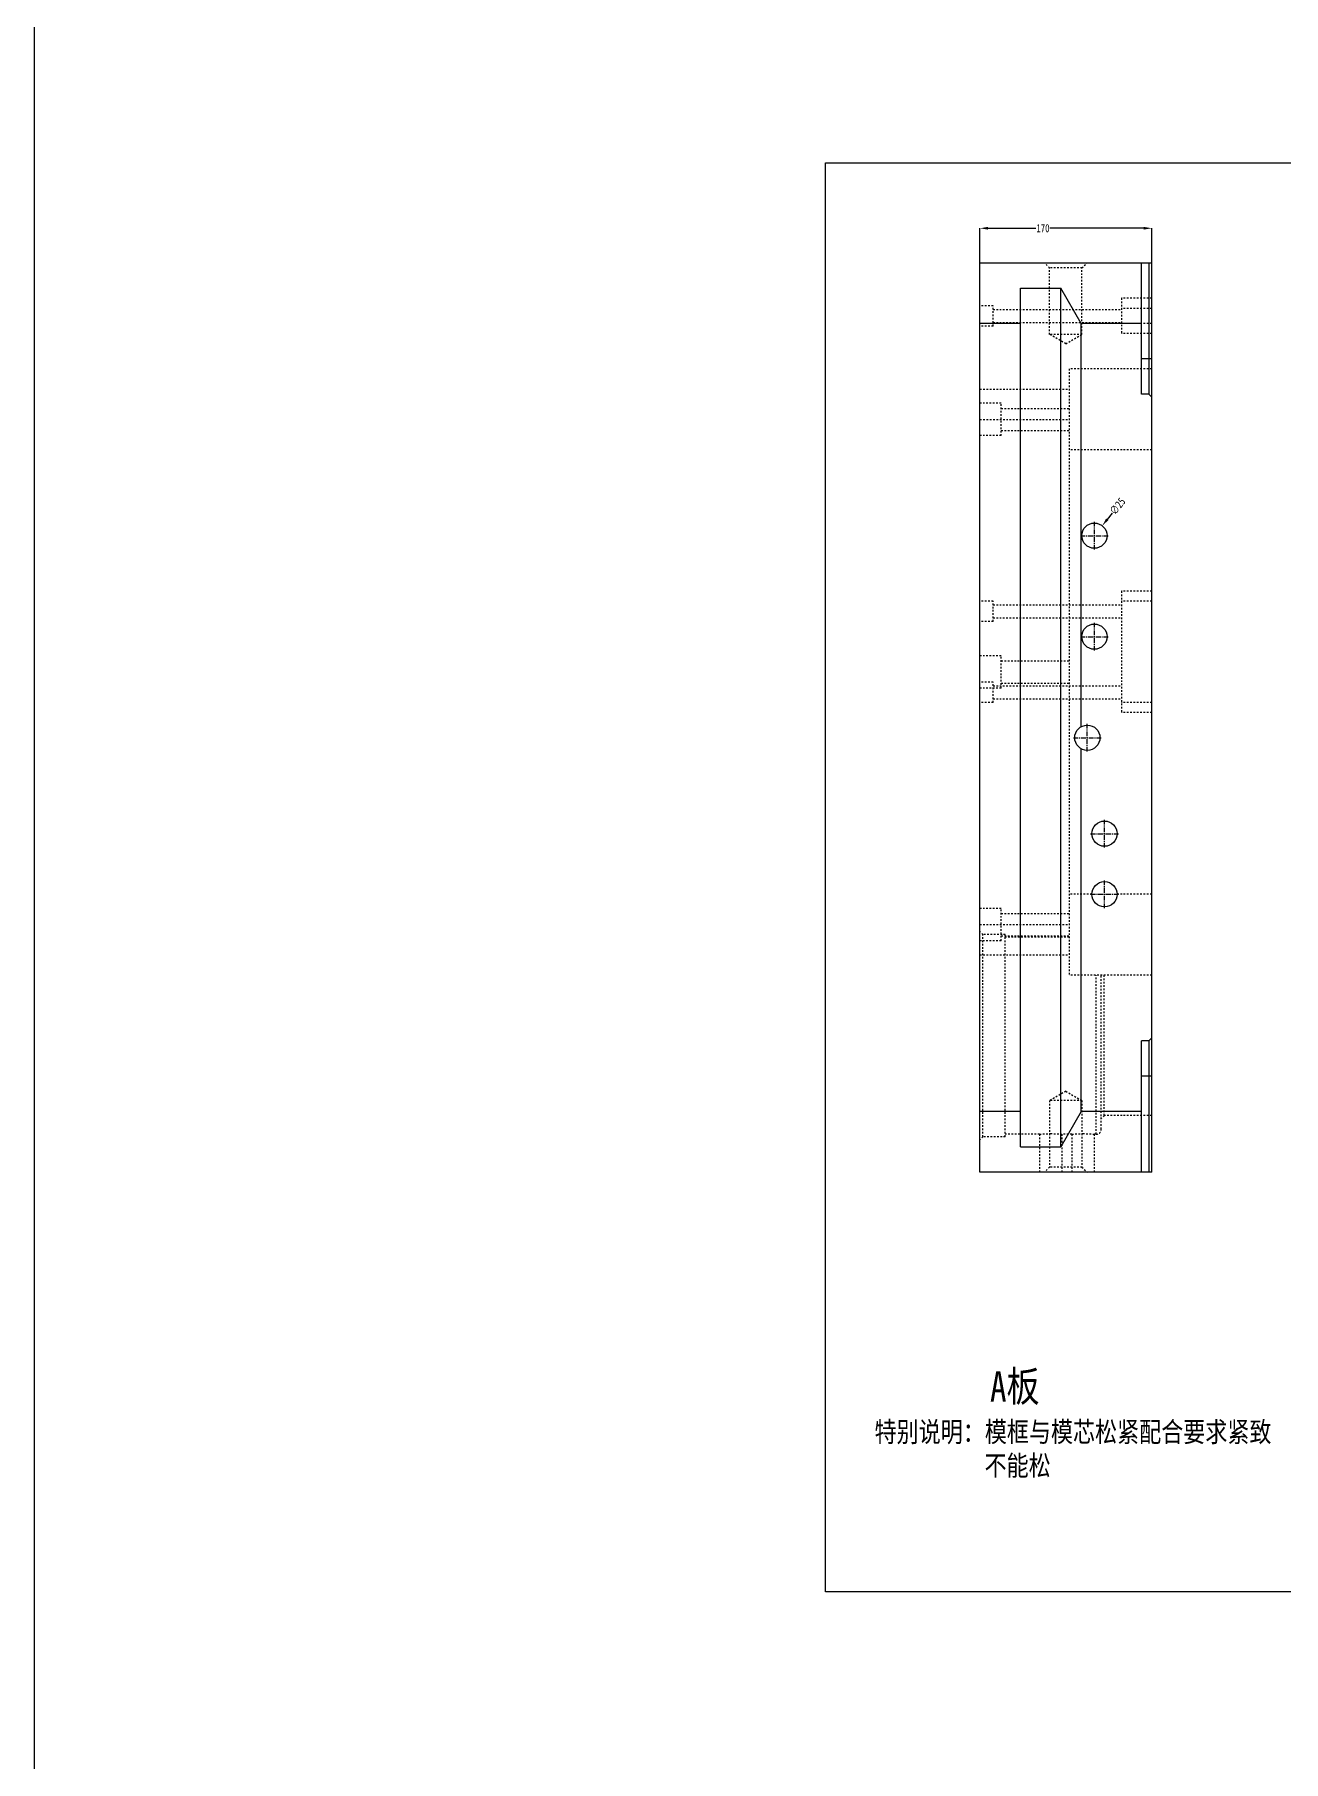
# Model space of a CAD drawing. Header units: millimetres. Extents: x -1265 to 1982, y -12197 to 1934.
# Drawn here: x -1265 to -29, y -8746 to -7036 of the extents above; entities that cross this region are included whole.
import ezdxf

# ---------------------------------------------------------------- set-up
doc = ezdxf.new("R2010")
doc.units = ezdxf.units.MM
doc.header["$LTSCALE"] = 16.335
doc.header["$PDMODE"] = 3
doc.header["$PDSIZE"] = 0.3125
doc.linetypes.add('CENTER', pattern=[0.6, 0.375, -0.075, 0.075, -0.075])
doc.linetypes.add('HIDDEN', pattern=[0.2, 0.1, -0.1])
doc.layers.get('0').update_dxf_attribs({"linetype": 'CONTINUOUS'})
doc.layers.get('Defpoints').update_dxf_attribs({"linetype": 'CONTINUOUS'})
doc.layers.add('DEFAULT_2', color=8, linetype='HIDDEN')
doc.styles.get("Standard").update_dxf_attribs({"font": 'txt', "width": 0.8})
doc.dimstyles.new('11', dxfattribs={"dimtxt": 8, "dimasz": 8, "dimexe": 0, "dimexo": 0, "dimgap": 0, "dimtad": 0, "dimdsep": 46, "dimtxsty": 'Standard', "dimcen": 0, "dimclrd": 4, "dimclre": 4, "dimclrt": 6, "dimazin": 0, "dimtp": 0.01, "dimtm": 0.01, "dimtfac": 1, "dimtofl": 0, "dimtmove": 0, "dimatfit": 3, "dimfxl": 0, "dimtolj": 1, "dimarcsym": 0})

# ---------------------------------------------------------------- blocks, each defined once
blk = doc.blocks.new('*D1052')
at = {"color": 4, "lineweight": -2}
for p, q in [((-329.3, -7262.3), (-329.3, -7228)), ((-321.3, -7228), (-274, -7228)), ((-167.3, -7228), (-260.1, -7228)), ((-159.3, -7262.3), (-159.3, -7228))]:
    blk.add_line(p, q, dxfattribs=at)
at = {"color": 4}
for points in [[(-321.3, -7226.6), (-321.3, -7229.3), (-329.3, -7228)], [(-167.3, -7226.6), (-167.3, -7229.3), (-159.3, -7228)]]:
    blk.add_solid(points, dxfattribs=at)
at = {"layer": 'Defpoints', "color": 0}
for p in [(-329.3, -7228), (-329.3, -7262.3), (-159.3, -7262.3)]:
    blk.add_point(p, dxfattribs=at)
at = {"color": 6, "insert": (-267, -7228), "char_height": 8, "attachment_point": 5}
blk.add_mtext('\\A1;170', dxfattribs=at)
blk = doc.blocks.new('*D1071')
at = {"color": 4, "lineweight": -2}
blk.add_line((-198.4, -7509.9), (-203.4, -7516.2), dxfattribs=at)
at = {"color": 4}
blk.add_solid([(-204.4, -7515.3), (-202.3, -7517), (-208.3, -7522.5)], dxfattribs=at)
at = {"layer": 'Defpoints', "color": 0}
for p in [(-208.3, -7522.5), (-223.8, -7542.1)]:
    blk.add_point(p, dxfattribs=at)
at = {"color": 6, "insert": (-193.2, -7503.2), "char_height": 8, "attachment_point": 5, "rotation": 51.8008}
blk.add_mtext('\\A1;∅25', dxfattribs=at)

msp = doc.modelspace()

# ---------------------------------------------------------------- linework, layer by layer
at = {"color": 7, "linetype": 'Continuous'}
for p, q in [((-329.338, -8162.284), (-329.338, -7262.284)), ((-329.338, -7262.284), (-159.338, -7262.284)), ((-169.338, -7392.284), (-169.338, -7262.284)), ((-162.338, -7262.284), (-162.338, -7392.284)), ((-159.338, -8162.284), (-159.338, -7262.284)), ((-289.338, -8137.284), (-289.338, -7287.284)), ((-289.338, -7287.284), (-249.338, -7287.284)), ((-249.338, -8137.284), (-249.338, -7287.284)), ((-229.131, -7322.284), (-249.338, -7287.284)), ((-289.338, -7322.284), (-329.338, -7322.284)), ((-229.131, -7721.35), (-229.131, -7322.284)), ((-169.338, -7322.284), (-229.131, -7322.284)), ((-159.338, -7357.284), (-169.338, -7357.284)), ((-162.338, -7392.284), (-169.338, -7392.284)), ((-159.338, -7395.284), (-162.338, -7392.284)), ((-229.131, -8102.284), (-229.131, -7743.219)), ((-162.338, -8032.284), (-169.338, -8032.284)), ((-169.338, -8162.284), (-169.338, -8032.284)), ((-162.338, -8032.284), (-159.338, -8029.284)), ((-162.338, -8032.284), (-162.338, -8162.284)), ((-159.338, -8067.284), (-169.338, -8067.284)), ((-289.338, -8102.284), (-329.338, -8102.284)), ((-229.131, -8102.284), (-249.338, -8137.284)), ((-169.338, -8102.284), (-229.131, -8102.284)), ((-289.338, -8137.284), (-249.338, -8137.284)), ((-159.338, -8162.284), (-329.338, -8162.284))]:
    msp.add_line(p, q, dxfattribs=at)
at = {"color": 1, "linetype": 'CENTER', "ltscale": 0.777472}
for p, q in [((-216.073, -7546.034), (-216.073, -7518.534)), ((-229.823, -7532.284), (-202.323, -7532.284)), ((-216.073, -7646.034), (-216.073, -7618.534)), ((-229.823, -7632.284), (-202.323, -7632.284)), ((-223.073, -7746.034), (-223.073, -7718.534)), ((-236.823, -7732.284), (-209.323, -7732.284)), ((-219.823, -7827.284), (-192.323, -7827.284)), ((-206.073, -7841.034), (-206.073, -7813.534)), ((-206.073, -7901.034), (-206.073, -7873.534)), ((-219.823, -7887.284), (-192.323, -7887.284))]:
    msp.add_line(p, q, dxfattribs=at)
for points in [[(-1264.956, 1933.526), (1981.912, 1933.526), (1981.912, -12196.608), (-1264.956, -12196.608)], [(-482.124, -7163.241), (929.213, -7163.241), (929.213, -8577.883), (-482.124, -8577.883)]]:
    msp.add_lwpolyline(points, close=True)
at = {"color": 7, "linetype": 'Continuous'}
for centre in [(-216.073, -7532.284), (-216.073, -7632.284), (-223.073, -7732.284), (-206.073, -7827.284), (-206.073, -7887.284)]:
    msp.add_circle(centre, 12.5, dxfattribs=at)
at = {"layer": 'DEFAULT_2', "color": 8, "linetype": 'HIDDEN'}
for p, q in [((-260.338, -7267.284), (-265.338, -7262.284)), ((-228.338, -7267.284), (-223.338, -7262.284)), ((-260.338, -7333.047), (-260.338, -7267.284)), ((-228.338, -7267.284), (-260.338, -7267.284)), ((-228.338, -7333.047), (-228.338, -7267.284)), ((-189.338, -7297.284), (-189.338, -7332.284)), ((-159.338, -7297.284), (-189.338, -7297.284)), ((-316.338, -7304.784), (-329.338, -7304.784)), ((-316.338, -7324.784), (-316.338, -7304.784)), ((-316.338, -7308.284), (-189.338, -7308.284)), ((-159.338, -7307.284), (-189.338, -7307.284)), ((-316.338, -7324.784), (-329.338, -7324.784)), ((-316.338, -7321.284), (-189.338, -7321.284)), ((-244.338, -7342.284), (-260.338, -7333.047)), ((-228.338, -7333.047), (-260.338, -7333.047)), ((-244.338, -7342.284), (-228.338, -7333.047)), ((-159.338, -7332.284), (-189.338, -7332.284)), ((-159.338, -7322.284), (-169.338, -7322.284)), ((-241.073, -7367.284), (-241.073, -7967.284)), ((-159.338, -7367.284), (-241.073, -7367.284)), ((-329.338, -7387.284), (-241.073, -7387.284)), ((-308.338, -7401.284), (-329.338, -7401.284)), ((-308.338, -7433.284), (-308.338, -7401.284)), ((-329.338, -7417.284), (-241.073, -7417.284)), ((-308.338, -7406.284), (-241.073, -7406.284)), ((-308.338, -7433.284), (-329.338, -7433.284)), ((-308.338, -7428.284), (-241.073, -7428.284)), ((-159.338, -7447.284), (-241.073, -7447.284)), ((-189.338, -7587.284), (-189.338, -7707.284)), ((-159.338, -7587.284), (-189.338, -7587.284)), ((-316.338, -7597.284), (-329.338, -7597.284)), ((-316.338, -7617.284), (-316.338, -7597.284)), ((-316.338, -7600.784), (-189.338, -7600.784)), ((-159.338, -7597.284), (-189.338, -7597.284)), ((-316.338, -7617.284), (-329.338, -7617.284)), ((-316.338, -7613.784), (-189.338, -7613.784)), ((-308.338, -7651.284), (-329.338, -7651.284)), ((-308.338, -7683.284), (-308.338, -7651.284)), ((-308.338, -7656.284), (-241.073, -7656.284)), ((-316.338, -7677.284), (-329.338, -7677.284)), ((-308.338, -7683.284), (-329.338, -7683.284)), ((-316.338, -7697.284), (-316.338, -7677.284)), ((-316.338, -7680.784), (-189.338, -7680.784)), ((-308.338, -7678.284), (-241.073, -7678.284)), ((-316.338, -7697.284), (-329.338, -7697.284)), ((-316.338, -7693.784), (-189.338, -7693.784)), ((-159.338, -7697.284), (-189.338, -7697.284)), ((-159.338, -7707.284), (-189.338, -7707.284)), ((-218.573, -7887.284), (-241.073, -7887.284)), ((-159.338, -7887.284), (-193.573, -7887.284)), ((-308.338, -7901.284), (-329.338, -7901.284)), ((-308.338, -7933.284), (-308.338, -7901.284)), ((-308.338, -7906.284), (-241.073, -7906.284)), ((-329.338, -7917.284), (-241.073, -7917.284)), ((-326.338, -7927.234), (-329.338, -7924.234)), ((-326.338, -8127.334), (-326.338, -7927.234)), ((-304.238, -7927.234), (-326.338, -7927.234)), ((-308.338, -7928.284), (-241.073, -7928.284)), ((-304.238, -8127.33), (-304.238, -7927.239)), ((-241.073, -7929.734), (-304.238, -7929.734)), ((-308.338, -7933.284), (-329.338, -7933.284)), ((-329.338, -7947.284), (-241.073, -7947.284)), ((-159.338, -7967.284), (-241.073, -7967.284)), ((-214.338, -8124.834), (-214.338, -7967.284)), ((-209.338, -8119.831), (-209.338, -7967.284)), ((-206.338, -8106.334), (-206.338, -7967.284)), ((-244.338, -8082.284), (-260.338, -8091.522)), ((-244.338, -8082.284), (-228.338, -8091.522)), ((-228.338, -8091.522), (-260.338, -8091.522)), ((-260.338, -8091.522), (-260.338, -8157.284)), ((-228.338, -8091.522), (-228.338, -8157.284)), ((-206.338, -8106.334), (-209.338, -8109.334)), ((-159.338, -8106.334), (-206.338, -8106.334)), ((-326.338, -8127.334), (-329.338, -8130.334)), ((-304.238, -8127.334), (-326.338, -8127.334)), ((-270.338, -8124.834), (-304.238, -8124.834)), ((-270.338, -8124.834), (-270.338, -8162.284)), ((-238.338, -8124.834), (-248.338, -8124.834)), ((-248.338, -8124.834), (-248.338, -8162.284)), ((-238.338, -8124.834), (-238.338, -8162.284)), ((-214.338, -8124.834), (-216.338, -8124.834)), ((-216.338, -8124.834), (-216.338, -8162.284)), ((-260.338, -8157.284), (-265.338, -8162.284)), ((-228.338, -8157.284), (-260.338, -8157.284)), ((-228.338, -8157.284), (-223.338, -8162.284))]:
    msp.add_line(p, q, dxfattribs=at)
msp.add_arc((-214.338, -8119.834), 5, 270, 0, dxfattribs=at)
for points, knots in [([(-270.338, -8124.834), (-270.342, -8124.833), (-270.303, -8124.834), (-270.284, -8124.826), (-270.206, -8124.82), (-270.073, -8124.804), (-269.828, -8124.779), (-269.468, -8124.74), (-269.007, -8124.693), (-268.454, -8124.639), (-267.813, -8124.581), (-266.803, -8124.497), (-265.373, -8124.395), (-263.495, -8124.295), (-261.458, -8124.228), (-260.053, -8124.212), (-259.338, -8124.212)], [0, 0, 0, 0, 0.00121927, 0.0048638, 0.01091325, 0.01934729, 0.04328793, 0.07649803, 0.11860735, 0.16916637, 0.2277185, 0.29368221, 0.44512256, 0.61779249, 0.80533965, 1, 1, 1, 1]), ([(-259.338, -8124.212), (-258.623, -8124.212), (-257.218, -8124.228), (-255.18, -8124.295), (-253.303, -8124.395), (-251.873, -8124.497), (-250.862, -8124.581), (-250.222, -8124.639), (-249.669, -8124.693), (-249.209, -8124.74), (-248.885, -8124.774), (-248.677, -8124.797), (-248.557, -8124.81), (-248.469, -8124.818), (-248.393, -8124.831), (-248.37, -8124.826), (-248.335, -8124.838), (-248.338, -8124.834)], [0, 0, 0, 0, 0.19466155, 0.38220823, 0.5548785, 0.70632239, 0.77228803, 0.83084071, 0.88139796, 0.92350399, 0.95671039, 0.96985187, 0.98065024, 0.98908488, 0.99513516, 0.99878042, 1, 1, 1, 1]), ([(-238.338, -8124.834), (-238.342, -8124.833), (-238.303, -8124.834), (-238.284, -8124.826), (-238.206, -8124.82), (-238.073, -8124.804), (-237.828, -8124.779), (-237.468, -8124.74), (-237.007, -8124.693), (-236.454, -8124.639), (-235.813, -8124.581), (-234.803, -8124.497), (-233.373, -8124.395), (-231.495, -8124.295), (-229.458, -8124.228), (-228.053, -8124.212), (-227.338, -8124.212)], [0, 0, 0, 0, 0.00121927, 0.0048638, 0.01091325, 0.01934729, 0.04328793, 0.07649803, 0.11860735, 0.16916637, 0.2277185, 0.29368221, 0.44512256, 0.61779249, 0.80533965, 1, 1, 1, 1]), ([(-227.338, -8124.212), (-226.623, -8124.212), (-225.218, -8124.228), (-223.18, -8124.295), (-221.303, -8124.395), (-219.873, -8124.497), (-218.862, -8124.581), (-218.222, -8124.639), (-217.669, -8124.693), (-217.209, -8124.74), (-216.885, -8124.774), (-216.677, -8124.797), (-216.557, -8124.81), (-216.469, -8124.818), (-216.393, -8124.831), (-216.37, -8124.826), (-216.335, -8124.838), (-216.338, -8124.834)], [0, 0, 0, 0, 0.19466155, 0.38220823, 0.5548785, 0.70632239, 0.77228803, 0.83084071, 0.88139796, 0.92350399, 0.95671039, 0.96985187, 0.98065024, 0.98908488, 0.99513516, 0.99878042, 1, 1, 1, 1])]:
    msp.add_open_spline(points, degree=3, knots=knots, dxfattribs=at)

# ---------------------------------------------------------------- texts
at = {"insert": (-433.638, -8359.42), "char_height": 30, "width": 506.37244, "attachment_point": 1}
msp.add_mtext('{\\fSimSun|b0|i0|c134|p2;       A板\\P\\H0.66667x;特别说明：模框与模芯松紧配合要求紧致\\P          不能松}', dxfattribs=at)

# ---------------------------------------------------------------- dimensions: what is measured, and where the dimension line sits
dim = msp.add_linear_dim(base=(-329.338, -7227.954), p1=(-159.338, -7262.284), p2=(-329.338, -7262.284), dimstyle='11', override={"dimfxl": 1.25, "dimarcsym": 1})
dim.commit()
dim.dimension.update_dxf_attribs({"geometry": '*D1052', "text_midpoint": (-267.035, -7227.954), "dimtype": 160})
dim = msp.add_diameter_dim_2p(p1=(-223.803, -7542.108), p2=(-208.343, -7522.461), dimstyle='11', override={"dimfxl": 1.25, "dimarcsym": 1})
dim.commit()
dim.dimension.update_dxf_attribs({"geometry": '*D1071', "text_midpoint": (-193.171, -7503.181)})

doc.saveas('drawing.dxf')
